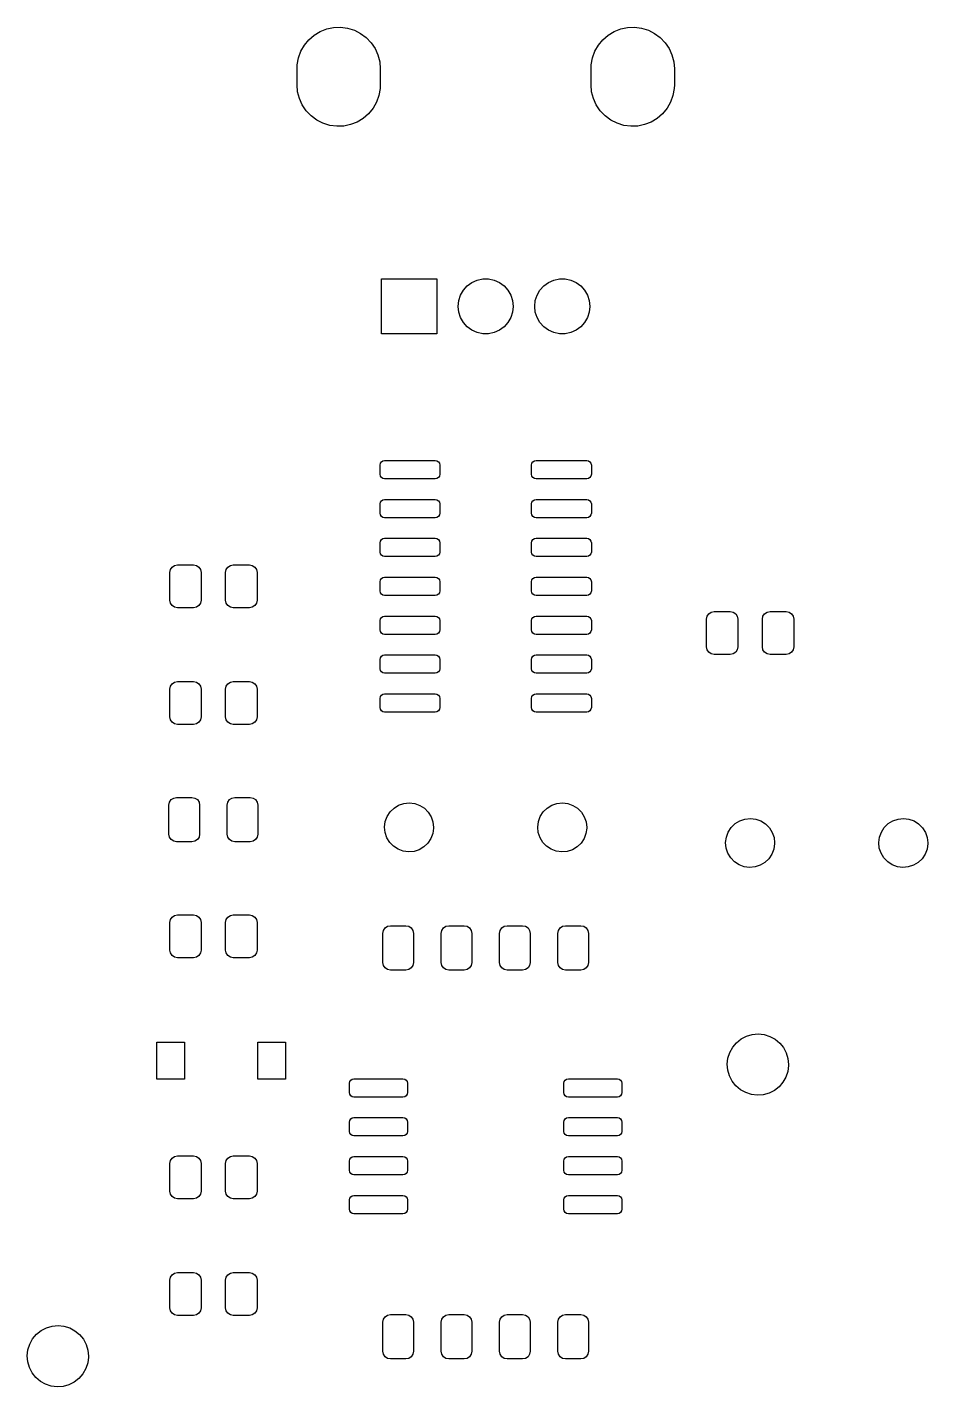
# Model space of a CAD drawing. Extents: x 89 to 119, y -230 to -37.
# Drawn here: x 89.17 to 118.58, y -81.65 to -37.25 of the extents above; entities that cross this region are included whole.
import ezdxf

# ---------------------------------------------------------------- set-up
doc = ezdxf.new("R2010")
doc.units = 0
doc.layers.add('BLACK', color=7, linetype='CONTINUOUS')

msp = doc.modelspace()

# ---------------------------------------------------------------- linework, layer by layer
at = {"layer": 'BLACK', "linetype": 'CONTINUOUS'}
for p, q in [((98.7353, -37.3868), (98.9492, -37.3024)), ((98.9492, -37.3024), (99.1743, -37.2551)), ((99.1743, -37.2551), (99.4041, -37.2465)), ((99.4041, -37.2465), (99.632, -37.2767)), ((99.632, -37.2767), (99.8517, -37.3449)), ((108.335, -37.3868), (108.549, -37.3024)), ((108.549, -37.3024), (108.774, -37.2551)), ((108.774, -37.2551), (109.004, -37.2465)), ((109.004, -37.2465), (109.232, -37.2767)), ((109.232, -37.2767), (109.452, -37.3449)), ((98.2192, -37.8347), (98.365, -37.6569)), ((98.365, -37.6569), (98.5387, -37.5061)), ((98.5387, -37.5061), (98.7353, -37.3868)), ((99.8517, -37.3449), (100.057, -37.4491)), ((100.057, -37.4491), (100.241, -37.5864)), ((100.241, -37.5864), (100.4, -37.7528)), ((107.819, -37.8347), (107.965, -37.6569)), ((107.965, -37.6569), (108.139, -37.5061)), ((108.139, -37.5061), (108.335, -37.3868)), ((109.452, -37.3449), (109.657, -37.4491)), ((109.657, -37.4491), (109.841, -37.5864)), ((109.841, -37.5864), (110, -37.7528)), ((98.027, -38.2507), (98.1054, -38.0345)), ((98.1054, -38.0345), (98.2192, -37.8347)), ((100.4, -37.7528), (100.528, -37.9436)), ((100.528, -37.9436), (100.623, -38.1533)), ((100.623, -38.1533), (100.681, -38.3759)), ((107.627, -38.2507), (107.705, -38.0345)), ((107.705, -38.0345), (107.819, -37.8347)), ((110, -37.7528), (110.128, -37.9436)), ((110.128, -37.9436), (110.223, -38.1533)), ((110.223, -38.1533), (110.281, -38.3759)), ((97.98, -38.605), (97.986, -38.477)), ((97.98, -39.125), (97.98, -38.605)), ((97.986, -38.477), (98.027, -38.2507)), ((100.681, -38.3759), (100.7, -38.605)), ((100.7, -38.605), (100.7, -39.125)), ((107.58, -38.605), (107.586, -38.477)), ((107.58, -39.125), (107.58, -38.605)), ((107.586, -38.477), (107.627, -38.2507)), ((110.281, -38.3759), (110.3, -38.605)), ((110.3, -38.605), (110.3, -39.125)), ((97.9994, -39.3541), (97.98, -39.125)), ((98.0572, -39.5767), (97.9994, -39.3541)), ((100.653, -39.4793), (100.575, -39.6955)), ((100.694, -39.253), (100.653, -39.4793)), ((100.7, -39.125), (100.694, -39.253)), ((107.599, -39.3541), (107.58, -39.125)), ((107.657, -39.5767), (107.599, -39.3541)), ((110.253, -39.4793), (110.175, -39.6955)), ((110.294, -39.253), (110.253, -39.4793)), ((110.3, -39.125), (110.294, -39.253)), ((98.1517, -39.7864), (98.0572, -39.5767)), ((98.2801, -39.9772), (98.1517, -39.7864)), ((100.461, -39.8953), (100.315, -40.0731)), ((100.575, -39.6955), (100.461, -39.8953)), ((107.752, -39.7864), (107.657, -39.5767)), ((107.88, -39.9772), (107.752, -39.7864)), ((110.061, -39.8953), (109.915, -40.0731)), ((110.175, -39.6955), (110.061, -39.8953)), ((98.4388, -40.1436), (98.2801, -39.9772)), ((98.6233, -40.2809), (98.4388, -40.1436)), ((98.8283, -40.3851), (98.6233, -40.2809)), ((99.048, -40.4533), (98.8283, -40.3851)), ((99.9447, -40.3432), (99.7308, -40.4276)), ((100.141, -40.2239), (99.9447, -40.3432)), ((100.315, -40.0731), (100.141, -40.2239)), ((108.039, -40.1436), (107.88, -39.9772)), ((108.223, -40.2809), (108.039, -40.1436)), ((108.428, -40.3851), (108.223, -40.2809)), ((108.648, -40.4533), (108.428, -40.3851)), ((109.545, -40.3432), (109.331, -40.4276)), ((109.741, -40.2239), (109.545, -40.3432)), ((109.915, -40.0731), (109.741, -40.2239)), ((99.2759, -40.4835), (99.048, -40.4533)), ((99.5057, -40.4749), (99.2759, -40.4835)), ((99.7308, -40.4276), (99.5057, -40.4749)), ((108.876, -40.4835), (108.648, -40.4533)), ((109.106, -40.4749), (108.876, -40.4835)), ((109.331, -40.4276), (109.106, -40.4749)), ((100.74, -47.265), (100.74, -45.465)), ((100.74, -45.465), (102.54, -45.465)), ((102.54, -45.465), (102.54, -47.265)), ((103.412, -45.836), (103.538, -45.6962)), ((103.538, -45.6962), (103.69, -45.5856)), ((103.69, -45.5856), (103.862, -45.509)), ((103.862, -45.509), (104.046, -45.4699)), ((104.046, -45.4699), (104.234, -45.4699)), ((104.234, -45.4699), (104.418, -45.509)), ((104.418, -45.509), (104.59, -45.5856)), ((104.59, -45.5856), (104.742, -45.6962)), ((104.742, -45.6962), (104.868, -45.836)), ((105.912, -45.836), (106.038, -45.6962)), ((106.038, -45.6962), (106.19, -45.5856)), ((106.19, -45.5856), (106.362, -45.509)), ((106.362, -45.509), (106.546, -45.4699)), ((106.546, -45.4699), (106.734, -45.4699)), ((106.734, -45.4699), (106.918, -45.509)), ((106.918, -45.509), (107.09, -45.5856)), ((107.09, -45.5856), (107.242, -45.6962)), ((107.242, -45.6962), (107.368, -45.836)), ((103.24, -46.365), (103.26, -46.1779)), ((103.26, -46.1779), (103.318, -45.9989)), ((103.318, -45.9989), (103.412, -45.836)), ((104.868, -45.836), (104.962, -45.9989)), ((104.962, -45.9989), (105.02, -46.1779)), ((105.02, -46.1779), (105.04, -46.365)), ((105.74, -46.365), (105.76, -46.1779)), ((105.76, -46.1779), (105.818, -45.9989)), ((105.818, -45.9989), (105.912, -45.836)), ((107.368, -45.836), (107.462, -45.9989)), ((107.462, -45.9989), (107.52, -46.1779)), ((107.52, -46.1779), (107.54, -46.365)), ((103.26, -46.5521), (103.24, -46.365)), ((103.318, -46.7311), (103.26, -46.5521)), ((105.02, -46.5521), (104.962, -46.7311)), ((105.04, -46.365), (105.02, -46.5521)), ((105.76, -46.5521), (105.74, -46.365)), ((105.818, -46.7311), (105.76, -46.5521)), ((107.52, -46.5521), (107.462, -46.7311)), ((107.54, -46.365), (107.52, -46.5521)), ((103.412, -46.894), (103.318, -46.7311)), ((103.538, -47.0338), (103.412, -46.894)), ((103.69, -47.1444), (103.538, -47.0338)), ((104.742, -47.0338), (104.59, -47.1444)), ((104.868, -46.894), (104.742, -47.0338)), ((104.962, -46.7311), (104.868, -46.894)), ((105.912, -46.894), (105.818, -46.7311)), ((106.038, -47.0338), (105.912, -46.894)), ((106.19, -47.1444), (106.038, -47.0338)), ((107.242, -47.0338), (107.09, -47.1444)), ((107.368, -46.894), (107.242, -47.0338)), ((107.462, -46.7311), (107.368, -46.894)), ((102.54, -47.265), (100.74, -47.265)), ((103.862, -47.221), (103.69, -47.1444)), ((104.046, -47.2601), (103.862, -47.221)), ((104.234, -47.2601), (104.046, -47.2601)), ((104.418, -47.221), (104.234, -47.2601)), ((104.59, -47.1444), (104.418, -47.221)), ((106.362, -47.221), (106.19, -47.1444)), ((106.546, -47.2601), (106.362, -47.221)), ((106.734, -47.2601), (106.546, -47.2601)), ((106.918, -47.221), (106.734, -47.2601)), ((107.09, -47.1444), (106.918, -47.221)), ((100.69, -51.549), (100.701, -51.4916)), ((100.701, -51.4916), (100.734, -51.4429)), ((100.734, -51.4429), (100.783, -51.4104)), ((100.783, -51.4104), (100.84, -51.399)), ((100.84, -51.399), (102.49, -51.399)), ((102.49, -51.399), (102.547, -51.4104)), ((102.547, -51.4104), (102.596, -51.4429)), ((102.596, -51.4429), (102.629, -51.4916)), ((102.629, -51.4916), (102.64, -51.549)), ((105.64, -51.549), (105.651, -51.4916)), ((105.651, -51.4916), (105.684, -51.4429)), ((105.684, -51.4429), (105.733, -51.4104)), ((105.733, -51.4104), (105.79, -51.399)), ((105.79, -51.399), (107.44, -51.399)), ((107.44, -51.399), (107.497, -51.4104)), ((107.497, -51.4104), (107.546, -51.4429)), ((107.546, -51.4429), (107.579, -51.4916)), ((107.579, -51.4916), (107.59, -51.549)), ((100.69, -51.849), (100.69, -51.549)), ((100.701, -51.9064), (100.69, -51.849)), ((100.734, -51.9551), (100.701, -51.9064)), ((100.783, -51.9876), (100.734, -51.9551)), ((102.596, -51.9551), (102.547, -51.9876)), ((102.629, -51.9064), (102.596, -51.9551)), ((102.64, -51.849), (102.629, -51.9064)), ((102.64, -51.549), (102.64, -51.849)), ((105.64, -51.849), (105.64, -51.549)), ((105.651, -51.9064), (105.64, -51.849)), ((105.684, -51.9551), (105.651, -51.9064)), ((105.733, -51.9876), (105.684, -51.9551)), ((107.546, -51.9551), (107.497, -51.9876)), ((107.579, -51.9064), (107.546, -51.9551)), ((107.59, -51.849), (107.579, -51.9064)), ((107.59, -51.549), (107.59, -51.849)), ((100.84, -51.999), (100.783, -51.9876)), ((102.49, -51.999), (100.84, -51.999)), ((102.547, -51.9876), (102.49, -51.999)), ((105.79, -51.999), (105.733, -51.9876)), ((107.44, -51.999), (105.79, -51.999)), ((107.497, -51.9876), (107.44, -51.999)), ((100.69, -52.819), (100.701, -52.7616)), ((100.69, -53.119), (100.69, -52.819)), ((100.701, -52.7616), (100.734, -52.7129)), ((100.734, -52.7129), (100.783, -52.6804)), ((100.783, -52.6804), (100.84, -52.669)), ((100.84, -52.669), (102.49, -52.669)), ((102.49, -52.669), (102.547, -52.6804)), ((102.547, -52.6804), (102.596, -52.7129)), ((102.596, -52.7129), (102.629, -52.7616)), ((102.629, -52.7616), (102.64, -52.819)), ((102.64, -52.819), (102.64, -53.119)), ((105.64, -52.819), (105.651, -52.7616)), ((105.64, -53.119), (105.64, -52.819)), ((105.651, -52.7616), (105.684, -52.7129)), ((105.684, -52.7129), (105.733, -52.6804)), ((105.733, -52.6804), (105.79, -52.669)), ((105.79, -52.669), (107.44, -52.669)), ((107.44, -52.669), (107.497, -52.6804)), ((107.497, -52.6804), (107.546, -52.7129)), ((107.546, -52.7129), (107.579, -52.7616)), ((107.579, -52.7616), (107.59, -52.819)), ((107.59, -52.819), (107.59, -53.119)), ((100.701, -53.1764), (100.69, -53.119)), ((100.734, -53.2251), (100.701, -53.1764)), ((100.783, -53.2576), (100.734, -53.2251)), ((100.84, -53.269), (100.783, -53.2576)), ((102.49, -53.269), (100.84, -53.269)), ((102.547, -53.2576), (102.49, -53.269)), ((102.596, -53.2251), (102.547, -53.2576)), ((102.629, -53.1764), (102.596, -53.2251)), ((102.64, -53.119), (102.629, -53.1764)), ((105.651, -53.1764), (105.64, -53.119)), ((105.684, -53.2251), (105.651, -53.1764)), ((105.733, -53.2576), (105.684, -53.2251)), ((105.79, -53.269), (105.733, -53.2576)), ((107.44, -53.269), (105.79, -53.269)), ((107.497, -53.2576), (107.44, -53.269)), ((107.546, -53.2251), (107.497, -53.2576)), ((107.579, -53.1764), (107.546, -53.2251)), ((107.59, -53.119), (107.579, -53.1764)), ((100.69, -54.089), (100.701, -54.0316)), ((100.69, -54.389), (100.69, -54.089)), ((100.701, -54.0316), (100.734, -53.9829)), ((100.734, -53.9829), (100.783, -53.9504)), ((100.783, -53.9504), (100.84, -53.939)), ((100.84, -53.939), (102.49, -53.939)), ((102.49, -53.939), (102.547, -53.9504)), ((102.547, -53.9504), (102.596, -53.9829)), ((102.596, -53.9829), (102.629, -54.0316)), ((102.629, -54.0316), (102.64, -54.089)), ((102.64, -54.089), (102.64, -54.389)), ((105.64, -54.089), (105.651, -54.0316)), ((105.64, -54.389), (105.64, -54.089)), ((105.651, -54.0316), (105.684, -53.9829)), ((105.684, -53.9829), (105.733, -53.9504)), ((105.733, -53.9504), (105.79, -53.939)), ((105.79, -53.939), (107.44, -53.939)), ((107.44, -53.939), (107.497, -53.9504)), ((107.497, -53.9504), (107.546, -53.9829)), ((107.546, -53.9829), (107.579, -54.0316)), ((107.579, -54.0316), (107.59, -54.089)), ((107.59, -54.089), (107.59, -54.389)), ((100.701, -54.4464), (100.69, -54.389)), ((100.734, -54.4951), (100.701, -54.4464)), ((100.783, -54.5276), (100.734, -54.4951)), ((100.84, -54.539), (100.783, -54.5276)), ((102.49, -54.539), (100.84, -54.539)), ((102.547, -54.5276), (102.49, -54.539)), ((102.596, -54.4951), (102.547, -54.5276)), ((102.629, -54.4464), (102.596, -54.4951)), ((102.64, -54.389), (102.629, -54.4464)), ((105.651, -54.4464), (105.64, -54.389)), ((105.684, -54.4951), (105.651, -54.4464)), ((105.733, -54.5276), (105.684, -54.4951)), ((105.79, -54.539), (105.733, -54.5276)), ((107.44, -54.539), (105.79, -54.539)), ((107.497, -54.5276), (107.44, -54.539)), ((107.546, -54.4951), (107.497, -54.5276)), ((107.579, -54.4464), (107.546, -54.4951)), ((107.59, -54.389), (107.579, -54.4464)), ((93.825, -55.059), (93.844, -54.9633)), ((93.825, -55.959), (93.825, -55.059)), ((93.844, -54.9633), (93.8982, -54.8822)), ((93.8982, -54.8822), (93.9793, -54.828)), ((93.9793, -54.828), (94.075, -54.809)), ((94.075, -54.809), (94.6, -54.809)), ((94.6, -54.809), (94.6957, -54.828)), ((94.6957, -54.828), (94.7768, -54.8822)), ((94.7768, -54.8822), (94.831, -54.9633)), ((94.831, -54.9633), (94.85, -55.059)), ((94.85, -55.059), (94.85, -55.959)), ((95.65, -55.059), (95.669, -54.9633)), ((95.65, -55.959), (95.65, -55.059)), ((95.669, -54.9633), (95.7232, -54.8822)), ((95.7232, -54.8822), (95.8043, -54.828)), ((95.8043, -54.828), (95.9, -54.809)), ((95.9, -54.809), (96.425, -54.809)), ((96.425, -54.809), (96.5207, -54.828)), ((96.5207, -54.828), (96.6018, -54.8822)), ((96.6018, -54.8822), (96.656, -54.9633)), ((96.656, -54.9633), (96.675, -55.059)), ((96.675, -55.059), (96.675, -55.959)), ((100.69, -55.359), (100.701, -55.3016)), ((100.69, -55.659), (100.69, -55.359)), ((100.701, -55.3016), (100.734, -55.2529)), ((100.734, -55.2529), (100.783, -55.2204)), ((100.783, -55.2204), (100.84, -55.209)), ((100.84, -55.209), (102.49, -55.209)), ((102.49, -55.209), (102.547, -55.2204)), ((102.547, -55.2204), (102.596, -55.2529)), ((102.596, -55.2529), (102.629, -55.3016)), ((102.629, -55.3016), (102.64, -55.359)), ((102.64, -55.359), (102.64, -55.659)), ((105.64, -55.359), (105.651, -55.3016)), ((105.64, -55.659), (105.64, -55.359)), ((105.651, -55.3016), (105.684, -55.2529)), ((105.684, -55.2529), (105.733, -55.2204)), ((105.733, -55.2204), (105.79, -55.209)), ((105.79, -55.209), (107.44, -55.209)), ((107.44, -55.209), (107.497, -55.2204)), ((107.497, -55.2204), (107.546, -55.2529)), ((107.546, -55.2529), (107.579, -55.3016)), ((107.579, -55.3016), (107.59, -55.359)), ((107.59, -55.359), (107.59, -55.659)), ((100.701, -55.7164), (100.69, -55.659)), ((100.734, -55.7651), (100.701, -55.7164)), ((100.783, -55.7976), (100.734, -55.7651)), ((100.84, -55.809), (100.783, -55.7976)), ((102.49, -55.809), (100.84, -55.809)), ((102.547, -55.7976), (102.49, -55.809)), ((102.596, -55.7651), (102.547, -55.7976)), ((102.629, -55.7164), (102.596, -55.7651)), ((102.64, -55.659), (102.629, -55.7164)), ((105.651, -55.7164), (105.64, -55.659)), ((105.684, -55.7651), (105.651, -55.7164)), ((105.733, -55.7976), (105.684, -55.7651)), ((105.79, -55.809), (105.733, -55.7976)), ((107.44, -55.809), (105.79, -55.809)), ((107.497, -55.7976), (107.44, -55.809)), ((107.546, -55.7651), (107.497, -55.7976)), ((107.579, -55.7164), (107.546, -55.7651)), ((107.59, -55.659), (107.579, -55.7164)), ((93.844, -56.0547), (93.825, -55.959)), ((93.8982, -56.1358), (93.844, -56.0547)), ((93.9793, -56.19), (93.8982, -56.1358)), ((94.075, -56.209), (93.9793, -56.19)), ((94.6, -56.209), (94.075, -56.209)), ((94.6957, -56.19), (94.6, -56.209)), ((94.7768, -56.1358), (94.6957, -56.19)), ((94.831, -56.0547), (94.7768, -56.1358)), ((94.85, -55.959), (94.831, -56.0547)), ((95.669, -56.0547), (95.65, -55.959)), ((95.7232, -56.1358), (95.669, -56.0547)), ((95.8043, -56.19), (95.7232, -56.1358)), ((95.9, -56.209), (95.8043, -56.19)), ((96.425, -56.209), (95.9, -56.209)), ((96.5207, -56.19), (96.425, -56.209)), ((96.6018, -56.1358), (96.5207, -56.19)), ((96.656, -56.0547), (96.6018, -56.1358)), ((96.675, -55.959), (96.656, -56.0547)), ((111.424, -56.4062), (111.505, -56.352)), ((111.505, -56.352), (111.601, -56.333)), ((111.601, -56.333), (112.126, -56.333)), ((112.126, -56.333), (112.222, -56.352)), ((112.222, -56.352), (112.303, -56.4062)), ((113.249, -56.4062), (113.33, -56.352)), ((113.33, -56.352), (113.426, -56.333)), ((113.426, -56.333), (113.951, -56.333)), ((113.951, -56.333), (114.047, -56.352)), ((114.047, -56.352), (114.128, -56.4062)), ((100.69, -56.629), (100.701, -56.5716)), ((100.69, -56.929), (100.69, -56.629)), ((100.701, -56.5716), (100.734, -56.5229)), ((100.734, -56.5229), (100.783, -56.4904)), ((100.783, -56.4904), (100.84, -56.479)), ((100.84, -56.479), (102.49, -56.479)), ((102.49, -56.479), (102.547, -56.4904)), ((102.547, -56.4904), (102.596, -56.5229)), ((102.596, -56.5229), (102.629, -56.5716)), ((102.629, -56.5716), (102.64, -56.629)), ((102.64, -56.629), (102.64, -56.929)), ((105.64, -56.629), (105.651, -56.5716)), ((105.64, -56.929), (105.64, -56.629)), ((105.651, -56.5716), (105.684, -56.5229)), ((105.684, -56.5229), (105.733, -56.4904)), ((105.733, -56.4904), (105.79, -56.479)), ((105.79, -56.479), (107.44, -56.479)), ((107.44, -56.479), (107.497, -56.4904)), ((107.497, -56.4904), (107.546, -56.5229)), ((107.546, -56.5229), (107.579, -56.5716)), ((107.579, -56.5716), (107.59, -56.629)), ((107.59, -56.629), (107.59, -56.929)), ((111.351, -56.583), (111.37, -56.4873)), ((111.351, -57.483), (111.351, -56.583)), ((111.37, -56.4873), (111.424, -56.4062)), ((112.303, -56.4062), (112.357, -56.4873)), ((112.357, -56.4873), (112.376, -56.583)), ((112.376, -56.583), (112.376, -57.483)), ((113.176, -56.583), (113.195, -56.4873)), ((113.176, -57.483), (113.176, -56.583)), ((113.195, -56.4873), (113.249, -56.4062)), ((114.128, -56.4062), (114.182, -56.4873)), ((114.182, -56.4873), (114.201, -56.583)), ((114.201, -56.583), (114.201, -57.483)), ((100.701, -56.9864), (100.69, -56.929)), ((100.734, -57.0351), (100.701, -56.9864)), ((100.783, -57.0676), (100.734, -57.0351)), ((100.84, -57.079), (100.783, -57.0676)), ((102.49, -57.079), (100.84, -57.079)), ((102.547, -57.0676), (102.49, -57.079)), ((102.596, -57.0351), (102.547, -57.0676)), ((102.629, -56.9864), (102.596, -57.0351)), ((102.64, -56.929), (102.629, -56.9864)), ((105.651, -56.9864), (105.64, -56.929)), ((105.684, -57.0351), (105.651, -56.9864)), ((105.733, -57.0676), (105.684, -57.0351)), ((105.79, -57.079), (105.733, -57.0676)), ((107.44, -57.079), (105.79, -57.079)), ((107.497, -57.0676), (107.44, -57.079)), ((107.546, -57.0351), (107.497, -57.0676)), ((107.579, -56.9864), (107.546, -57.0351)), ((107.59, -56.929), (107.579, -56.9864)), ((111.37, -57.5787), (111.351, -57.483)), ((111.424, -57.6598), (111.37, -57.5787)), ((111.505, -57.714), (111.424, -57.6598)), ((111.601, -57.733), (111.505, -57.714)), ((112.222, -57.714), (112.126, -57.733)), ((112.303, -57.6598), (112.222, -57.714)), ((112.357, -57.5787), (112.303, -57.6598)), ((112.376, -57.483), (112.357, -57.5787)), ((113.195, -57.5787), (113.176, -57.483)), ((113.249, -57.6598), (113.195, -57.5787)), ((113.33, -57.714), (113.249, -57.6598)), ((113.426, -57.733), (113.33, -57.714)), ((114.047, -57.714), (113.951, -57.733)), ((114.128, -57.6598), (114.047, -57.714)), ((114.182, -57.5787), (114.128, -57.6598)), ((114.201, -57.483), (114.182, -57.5787)), ((100.69, -57.899), (100.701, -57.8416)), ((100.69, -58.199), (100.69, -57.899)), ((100.701, -57.8416), (100.734, -57.7929)), ((100.734, -57.7929), (100.783, -57.7604)), ((100.783, -57.7604), (100.84, -57.749)), ((100.84, -57.749), (102.49, -57.749)), ((102.49, -57.749), (102.547, -57.7604)), ((102.547, -57.7604), (102.596, -57.7929)), ((102.596, -57.7929), (102.629, -57.8416)), ((102.629, -57.8416), (102.64, -57.899)), ((102.64, -57.899), (102.64, -58.199)), ((105.64, -57.899), (105.651, -57.8416)), ((105.64, -58.199), (105.64, -57.899)), ((105.651, -57.8416), (105.684, -57.7929)), ((105.684, -57.7929), (105.733, -57.7604)), ((105.733, -57.7604), (105.79, -57.749)), ((105.79, -57.749), (107.44, -57.749)), ((107.44, -57.749), (107.497, -57.7604)), ((107.497, -57.7604), (107.546, -57.7929)), ((107.546, -57.7929), (107.579, -57.8416)), ((107.579, -57.8416), (107.59, -57.899)), ((107.59, -57.899), (107.59, -58.199)), ((112.126, -57.733), (111.601, -57.733)), ((113.951, -57.733), (113.426, -57.733)), ((100.701, -58.2564), (100.69, -58.199)), ((100.734, -58.3051), (100.701, -58.2564)), ((100.783, -58.3376), (100.734, -58.3051)), ((100.84, -58.349), (100.783, -58.3376)), ((102.49, -58.349), (100.84, -58.349)), ((102.547, -58.3376), (102.49, -58.349)), ((102.596, -58.3051), (102.547, -58.3376)), ((102.629, -58.2564), (102.596, -58.3051)), ((102.64, -58.199), (102.629, -58.2564)), ((105.651, -58.2564), (105.64, -58.199)), ((105.684, -58.3051), (105.651, -58.2564)), ((105.733, -58.3376), (105.684, -58.3051)), ((105.79, -58.349), (105.733, -58.3376)), ((107.44, -58.349), (105.79, -58.349)), ((107.497, -58.3376), (107.44, -58.349)), ((107.546, -58.3051), (107.497, -58.3376)), ((107.579, -58.2564), (107.546, -58.3051)), ((107.59, -58.199), (107.579, -58.2564)), ((93.825, -58.869), (93.844, -58.7733)), ((93.825, -59.769), (93.825, -58.869)), ((93.844, -58.7733), (93.8982, -58.6922)), ((93.8982, -58.6922), (93.9793, -58.638)), ((93.9793, -58.638), (94.075, -58.619)), ((94.075, -58.619), (94.6, -58.619)), ((94.6, -58.619), (94.6957, -58.638)), ((94.6957, -58.638), (94.7768, -58.6922)), ((94.7768, -58.6922), (94.831, -58.7733)), ((94.831, -58.7733), (94.85, -58.869)), ((94.85, -58.869), (94.85, -59.769)), ((95.65, -58.869), (95.669, -58.7733)), ((95.65, -59.769), (95.65, -58.869)), ((95.669, -58.7733), (95.7232, -58.6922)), ((95.7232, -58.6922), (95.8043, -58.638)), ((95.8043, -58.638), (95.9, -58.619)), ((95.9, -58.619), (96.425, -58.619)), ((96.425, -58.619), (96.5207, -58.638)), ((96.5207, -58.638), (96.6018, -58.6922)), ((96.6018, -58.6922), (96.656, -58.7733)), ((96.656, -58.7733), (96.675, -58.869)), ((96.675, -58.869), (96.675, -59.769)), ((100.701, -59.1116), (100.734, -59.0629)), ((100.734, -59.0629), (100.783, -59.0304)), ((100.783, -59.0304), (100.84, -59.019)), ((100.84, -59.019), (102.49, -59.019)), ((102.49, -59.019), (102.547, -59.0304)), ((102.547, -59.0304), (102.596, -59.0629)), ((102.596, -59.0629), (102.629, -59.1116)), ((105.651, -59.1116), (105.684, -59.0629)), ((105.684, -59.0629), (105.733, -59.0304)), ((105.733, -59.0304), (105.79, -59.019)), ((105.79, -59.019), (107.44, -59.019)), ((107.44, -59.019), (107.497, -59.0304)), ((107.497, -59.0304), (107.546, -59.0629)), ((107.546, -59.0629), (107.579, -59.1116)), ((100.69, -59.169), (100.701, -59.1116)), ((100.69, -59.469), (100.69, -59.169)), ((100.701, -59.5264), (100.69, -59.469)), ((102.629, -59.1116), (102.64, -59.169)), ((102.64, -59.469), (102.629, -59.5264)), ((102.64, -59.169), (102.64, -59.469)), ((105.64, -59.169), (105.651, -59.1116)), ((105.64, -59.469), (105.64, -59.169)), ((105.651, -59.5264), (105.64, -59.469)), ((107.579, -59.1116), (107.59, -59.169)), ((107.59, -59.469), (107.579, -59.5264)), ((107.59, -59.169), (107.59, -59.469)), ((93.844, -59.8647), (93.825, -59.769)), ((93.8982, -59.9458), (93.844, -59.8647)), ((93.9793, -60), (93.8982, -59.9458)), ((94.7768, -59.9458), (94.6957, -60)), ((94.831, -59.8647), (94.7768, -59.9458)), ((94.85, -59.769), (94.831, -59.8647)), ((95.669, -59.8647), (95.65, -59.769)), ((95.7232, -59.9458), (95.669, -59.8647)), ((95.8043, -60), (95.7232, -59.9458)), ((96.6018, -59.9458), (96.5207, -60)), ((96.656, -59.8647), (96.6018, -59.9458)), ((96.675, -59.769), (96.656, -59.8647)), ((100.734, -59.5751), (100.701, -59.5264)), ((100.783, -59.6076), (100.734, -59.5751)), ((100.84, -59.619), (100.783, -59.6076)), ((102.49, -59.619), (100.84, -59.619)), ((102.547, -59.6076), (102.49, -59.619)), ((102.596, -59.5751), (102.547, -59.6076)), ((102.629, -59.5264), (102.596, -59.5751)), ((105.684, -59.5751), (105.651, -59.5264)), ((105.733, -59.6076), (105.684, -59.5751)), ((105.79, -59.619), (105.733, -59.6076)), ((107.44, -59.619), (105.79, -59.619)), ((107.497, -59.6076), (107.44, -59.619)), ((107.546, -59.5751), (107.497, -59.6076)), ((107.579, -59.5264), (107.546, -59.5751)), ((94.075, -60.019), (93.9793, -60)), ((94.6, -60.019), (94.075, -60.019)), ((94.6957, -60), (94.6, -60.019)), ((95.9, -60.019), (95.8043, -60)), ((96.425, -60.019), (95.9, -60.019)), ((96.5207, -60), (96.425, -60.019)), ((93.8, -62.654), (93.819, -62.5583)), ((93.819, -62.5583), (93.8732, -62.4772)), ((93.8732, -62.4772), (93.9543, -62.423)), ((93.9543, -62.423), (94.05, -62.404)), ((94.05, -62.404), (94.55, -62.404)), ((94.55, -62.404), (94.6457, -62.423)), ((94.6457, -62.423), (94.7268, -62.4772)), ((94.7268, -62.4772), (94.781, -62.5583)), ((94.781, -62.5583), (94.8, -62.654)), ((95.7, -62.654), (95.719, -62.5583)), ((95.719, -62.5583), (95.7732, -62.4772)), ((95.7732, -62.4772), (95.8543, -62.423)), ((95.8543, -62.423), (95.95, -62.404)), ((95.95, -62.404), (96.45, -62.404)), ((96.45, -62.404), (96.5457, -62.423)), ((96.5457, -62.423), (96.6268, -62.4772)), ((96.6268, -62.4772), (96.681, -62.5583)), ((96.681, -62.5583), (96.7, -62.654)), ((101.299, -62.6591), (101.468, -62.6017)), ((101.468, -62.6017), (101.646, -62.583)), ((101.646, -62.583), (101.823, -62.6041)), ((101.823, -62.6041), (101.991, -62.664)), ((106.299, -62.6591), (106.468, -62.6017)), ((106.468, -62.6017), (106.646, -62.583)), ((106.646, -62.583), (106.823, -62.6041)), ((106.823, -62.6041), (106.991, -62.664)), ((93.8, -63.604), (93.8, -62.654)), ((94.8, -62.654), (94.8, -63.604)), ((95.7, -63.604), (95.7, -62.654)), ((96.7, -62.654), (96.7, -63.604)), ((100.862, -63.1949), (100.923, -63.0273)), ((100.923, -63.0273), (101.02, -62.8774)), ((101.02, -62.8774), (101.147, -62.7526)), ((101.147, -62.7526), (101.299, -62.6591)), ((101.991, -62.664), (102.141, -62.7595)), ((102.141, -62.7595), (102.267, -62.8861)), ((102.267, -62.8861), (102.361, -63.0373)), ((102.361, -63.0373), (102.42, -63.2058)), ((105.862, -63.1949), (105.923, -63.0273)), ((105.923, -63.0273), (106.02, -62.8774)), ((106.02, -62.8774), (106.147, -62.7526)), ((106.147, -62.7526), (106.299, -62.6591)), ((106.991, -62.664), (107.141, -62.7595)), ((107.141, -62.7595), (107.267, -62.8861)), ((107.267, -62.8861), (107.361, -63.0373)), ((107.361, -63.0373), (107.42, -63.2058)), ((100.84, -63.3718), (100.862, -63.1949)), ((100.857, -63.5493), (100.84, -63.3718)), ((102.44, -63.4053), (102.415, -63.582)), ((102.42, -63.2058), (102.44, -63.383)), ((102.44, -63.383), (102.44, -63.4053)), ((105.84, -63.3718), (105.862, -63.1949)), ((105.857, -63.5493), (105.84, -63.3718)), ((107.44, -63.4053), (107.415, -63.582)), ((107.42, -63.2058), (107.44, -63.383)), ((107.44, -63.383), (107.44, -63.4053)), ((112.059, -63.5353), (112.156, -63.3854)), ((112.156, -63.3854), (112.283, -63.2606)), ((112.283, -63.2606), (112.435, -63.1671)), ((112.435, -63.1671), (112.604, -63.1097)), ((112.604, -63.1097), (112.782, -63.091)), ((112.782, -63.091), (112.959, -63.1121)), ((112.959, -63.1121), (113.127, -63.172)), ((113.127, -63.172), (113.277, -63.2675)), ((113.277, -63.2675), (113.403, -63.3941)), ((113.403, -63.3941), (113.497, -63.5453)), ((117.059, -63.5353), (117.156, -63.3854)), ((117.156, -63.3854), (117.283, -63.2606)), ((117.283, -63.2606), (117.435, -63.1671)), ((117.435, -63.1671), (117.604, -63.1097)), ((117.604, -63.1097), (117.782, -63.091)), ((117.782, -63.091), (117.959, -63.1121)), ((117.959, -63.1121), (118.127, -63.172)), ((118.127, -63.172), (118.277, -63.2675)), ((118.277, -63.2675), (118.403, -63.3941)), ((118.403, -63.3941), (118.497, -63.5453)), ((93.819, -63.6997), (93.8, -63.604)), ((93.8732, -63.7808), (93.819, -63.6997)), ((93.9543, -63.835), (93.8732, -63.7808)), ((94.05, -63.854), (93.9543, -63.835)), ((94.55, -63.854), (94.05, -63.854)), ((94.6457, -63.835), (94.55, -63.854)), ((94.7268, -63.7808), (94.6457, -63.835)), ((94.781, -63.6997), (94.7268, -63.7808)), ((94.8, -63.604), (94.781, -63.6997)), ((95.719, -63.6997), (95.7, -63.604)), ((95.7732, -63.7808), (95.719, -63.6997)), ((95.8543, -63.835), (95.7732, -63.7808)), ((95.95, -63.854), (95.8543, -63.835)), ((96.45, -63.854), (95.95, -63.854)), ((96.5457, -63.835), (96.45, -63.854)), ((96.6268, -63.7808), (96.5457, -63.835)), ((96.681, -63.6997), (96.6268, -63.7808)), ((96.7, -63.604), (96.681, -63.6997)), ((100.914, -63.7186), (100.857, -63.5493)), ((101.006, -63.8711), (100.914, -63.7186)), ((101.13, -63.9994), (101.006, -63.8711)), ((102.253, -63.8972), (102.124, -64.0202)), ((102.352, -63.7487), (102.253, -63.8972)), ((102.415, -63.582), (102.352, -63.7487)), ((105.914, -63.7186), (105.857, -63.5493)), ((106.006, -63.8711), (105.914, -63.7186)), ((106.13, -63.9994), (106.006, -63.8711)), ((107.253, -63.8972), (107.124, -64.0202)), ((107.352, -63.7487), (107.253, -63.8972)), ((107.415, -63.582), (107.352, -63.7487)), ((111.976, -63.8798), (111.998, -63.7029)), ((111.993, -64.0573), (111.976, -63.8798)), ((111.998, -63.7029), (112.059, -63.5353)), ((113.497, -63.5453), (113.556, -63.7138)), ((113.576, -63.9133), (113.551, -64.09)), ((113.556, -63.7138), (113.576, -63.891)), ((113.576, -63.891), (113.576, -63.9133)), ((116.976, -63.8798), (116.998, -63.7029)), ((116.993, -64.0573), (116.976, -63.8798)), ((116.998, -63.7029), (117.059, -63.5353)), ((118.497, -63.5453), (118.556, -63.7138)), ((118.576, -63.9133), (118.551, -64.09)), ((118.556, -63.7138), (118.576, -63.891)), ((118.576, -63.891), (118.576, -63.9133)), ((101.279, -64.0971), (101.13, -63.9994)), ((101.446, -64.1592), (101.279, -64.0971)), ((101.623, -64.1828), (101.446, -64.1592)), ((101.801, -64.1667), (101.623, -64.1828)), ((101.97, -64.1115), (101.801, -64.1667)), ((102.124, -64.0202), (101.97, -64.1115)), ((106.279, -64.0971), (106.13, -63.9994)), ((106.446, -64.1592), (106.279, -64.0971)), ((106.623, -64.1828), (106.446, -64.1592)), ((106.801, -64.1667), (106.623, -64.1828)), ((106.97, -64.1115), (106.801, -64.1667)), ((107.124, -64.0202), (106.97, -64.1115)), ((112.05, -64.2266), (111.993, -64.0573)), ((112.142, -64.3791), (112.05, -64.2266)), ((112.266, -64.5074), (112.142, -64.3791)), ((113.488, -64.2567), (113.389, -64.4052)), ((113.551, -64.09), (113.488, -64.2567)), ((117.05, -64.2266), (116.993, -64.0573)), ((117.142, -64.3791), (117.05, -64.2266)), ((117.266, -64.5074), (117.142, -64.3791)), ((118.488, -64.2567), (118.389, -64.4052)), ((118.551, -64.09), (118.488, -64.2567)), ((112.415, -64.6051), (112.266, -64.5074)), ((112.582, -64.6672), (112.415, -64.6051)), ((112.759, -64.6908), (112.582, -64.6672)), ((112.937, -64.6747), (112.759, -64.6908)), ((113.106, -64.6195), (112.937, -64.6747)), ((113.26, -64.5282), (113.106, -64.6195)), ((113.389, -64.4052), (113.26, -64.5282)), ((117.415, -64.6051), (117.266, -64.5074)), ((117.582, -64.6672), (117.415, -64.6051)), ((117.759, -64.6908), (117.582, -64.6672)), ((117.937, -64.6747), (117.759, -64.6908)), ((118.106, -64.6195), (117.937, -64.6747)), ((118.26, -64.5282), (118.106, -64.6195)), ((118.389, -64.4052), (118.26, -64.5282)), ((93.825, -66.489), (93.844, -66.3933)), ((93.825, -67.389), (93.825, -66.489)), ((93.844, -66.3933), (93.8982, -66.3122)), ((93.8982, -66.3122), (93.9793, -66.258)), ((93.9793, -66.258), (94.075, -66.239)), ((94.075, -66.239), (94.6, -66.239)), ((94.6, -66.239), (94.6957, -66.258)), ((94.6957, -66.258), (94.7768, -66.3122)), ((94.7768, -66.3122), (94.831, -66.3933)), ((94.831, -66.3933), (94.85, -66.489)), ((94.85, -66.489), (94.85, -67.389)), ((95.65, -66.489), (95.669, -66.3933)), ((95.65, -67.389), (95.65, -66.489)), ((95.669, -66.3933), (95.7232, -66.3122)), ((95.7232, -66.3122), (95.8043, -66.258)), ((95.8043, -66.258), (95.9, -66.239)), ((95.9, -66.239), (96.425, -66.239)), ((96.425, -66.239), (96.5207, -66.258)), ((96.5207, -66.258), (96.6018, -66.3122)), ((96.6018, -66.3122), (96.656, -66.3933)), ((96.656, -66.3933), (96.675, -66.489)), ((96.675, -66.489), (96.675, -67.389)), ((100.939, -66.614), (101.035, -66.595)), ((101.035, -66.595), (101.535, -66.595)), ((101.535, -66.595), (101.631, -66.614)), ((102.839, -66.614), (102.935, -66.595)), ((102.935, -66.595), (103.435, -66.595)), ((103.435, -66.595), (103.531, -66.614)), ((104.749, -66.614), (104.845, -66.595)), ((104.845, -66.595), (105.345, -66.595)), ((105.345, -66.595), (105.441, -66.614)), ((106.649, -66.614), (106.745, -66.595)), ((106.745, -66.595), (107.245, -66.595)), ((107.245, -66.595), (107.341, -66.614)), ((100.785, -66.845), (100.804, -66.7493)), ((100.785, -67.795), (100.785, -66.845)), ((100.804, -66.7493), (100.858, -66.6682)), ((100.858, -66.6682), (100.939, -66.614)), ((101.631, -66.614), (101.712, -66.6682)), ((101.712, -66.6682), (101.766, -66.7493)), ((101.766, -66.7493), (101.785, -66.845)), ((101.785, -66.845), (101.785, -67.795)), ((102.685, -66.845), (102.704, -66.7493)), ((102.685, -67.795), (102.685, -66.845)), ((102.704, -66.7493), (102.758, -66.6682)), ((102.758, -66.6682), (102.839, -66.614)), ((103.531, -66.614), (103.612, -66.6682)), ((103.612, -66.6682), (103.666, -66.7493)), ((103.666, -66.7493), (103.685, -66.845)), ((103.685, -66.845), (103.685, -67.795)), ((104.595, -66.845), (104.614, -66.7493)), ((104.595, -67.795), (104.595, -66.845)), ((104.614, -66.7493), (104.668, -66.6682)), ((104.668, -66.6682), (104.749, -66.614)), ((105.441, -66.614), (105.522, -66.6682)), ((105.522, -66.6682), (105.576, -66.7493)), ((105.576, -66.7493), (105.595, -66.845)), ((105.595, -66.845), (105.595, -67.795)), ((106.495, -66.845), (106.514, -66.7493)), ((106.495, -67.795), (106.495, -66.845)), ((106.514, -66.7493), (106.568, -66.6682)), ((106.568, -66.6682), (106.649, -66.614)), ((107.341, -66.614), (107.422, -66.6682)), ((107.422, -66.6682), (107.476, -66.7493)), ((107.476, -66.7493), (107.495, -66.845)), ((107.495, -66.845), (107.495, -67.795)), ((93.844, -67.4847), (93.825, -67.389)), ((93.8982, -67.5658), (93.844, -67.4847)), ((94.831, -67.4847), (94.7768, -67.5658)), ((94.85, -67.389), (94.831, -67.4847)), ((95.669, -67.4847), (95.65, -67.389)), ((95.7232, -67.5658), (95.669, -67.4847)), ((96.656, -67.4847), (96.6018, -67.5658)), ((96.675, -67.389), (96.656, -67.4847)), ((93.9793, -67.62), (93.8982, -67.5658)), ((94.075, -67.639), (93.9793, -67.62)), ((94.6, -67.639), (94.075, -67.639)), ((94.6957, -67.62), (94.6, -67.639)), ((94.7768, -67.5658), (94.6957, -67.62)), ((95.8043, -67.62), (95.7232, -67.5658)), ((95.9, -67.639), (95.8043, -67.62)), ((96.425, -67.639), (95.9, -67.639)), ((96.5207, -67.62), (96.425, -67.639)), ((96.6018, -67.5658), (96.5207, -67.62)), ((100.804, -67.8907), (100.785, -67.795)), ((100.858, -67.9718), (100.804, -67.8907)), ((101.766, -67.8907), (101.712, -67.9718)), ((101.785, -67.795), (101.766, -67.8907)), ((102.704, -67.8907), (102.685, -67.795)), ((102.758, -67.9718), (102.704, -67.8907)), ((103.666, -67.8907), (103.612, -67.9718)), ((103.685, -67.795), (103.666, -67.8907)), ((104.614, -67.8907), (104.595, -67.795)), ((104.668, -67.9718), (104.614, -67.8907)), ((105.576, -67.8907), (105.522, -67.9718)), ((105.595, -67.795), (105.576, -67.8907)), ((106.514, -67.8907), (106.495, -67.795)), ((106.568, -67.9718), (106.514, -67.8907)), ((107.476, -67.8907), (107.422, -67.9718)), ((107.495, -67.795), (107.476, -67.8907)), ((100.939, -68.026), (100.858, -67.9718)), ((101.035, -68.045), (100.939, -68.026)), ((101.535, -68.045), (101.035, -68.045)), ((101.631, -68.026), (101.535, -68.045)), ((101.712, -67.9718), (101.631, -68.026)), ((102.839, -68.026), (102.758, -67.9718)), ((102.935, -68.045), (102.839, -68.026)), ((103.435, -68.045), (102.935, -68.045)), ((103.531, -68.026), (103.435, -68.045)), ((103.612, -67.9718), (103.531, -68.026)), ((104.749, -68.026), (104.668, -67.9718)), ((104.845, -68.045), (104.749, -68.026)), ((105.345, -68.045), (104.845, -68.045)), ((105.441, -68.026), (105.345, -68.045)), ((105.522, -67.9718), (105.441, -68.026)), ((106.649, -68.026), (106.568, -67.9718)), ((106.745, -68.045), (106.649, -68.026)), ((107.245, -68.045), (106.745, -68.045)), ((107.341, -68.026), (107.245, -68.045)), ((107.422, -67.9718), (107.341, -68.026)), ((112.655, -70.2028), (112.843, -70.1477)), ((112.843, -70.1477), (113.037, -70.13)), ((113.037, -70.13), (113.231, -70.1504)), ((113.231, -70.1504), (113.418, -70.2081)), ((93.404, -71.603), (93.404, -70.403)), ((93.404, -70.403), (94.304, -70.403)), ((94.304, -70.403), (94.304, -71.603)), ((96.704, -71.603), (96.704, -70.403)), ((96.704, -70.403), (97.604, -70.403)), ((97.604, -70.403), (97.604, -71.603)), ((112.111, -70.7361), (112.205, -70.565)), ((112.205, -70.565), (112.33, -70.4155)), ((112.33, -70.4155), (112.482, -70.2932)), ((112.482, -70.2932), (112.655, -70.2028)), ((113.418, -70.2081), (113.589, -70.301)), ((113.589, -70.301), (113.74, -70.4254)), ((113.74, -70.4254), (113.863, -70.5766)), ((113.863, -70.5766), (113.955, -70.7489)), ((112.03, -71.116), (112.052, -70.9221)), ((112.052, -70.9221), (112.111, -70.7361)), ((113.955, -70.7489), (114.011, -70.9358)), ((114.011, -70.9358), (114.03, -71.13)), ((112.046, -71.3105), (112.03, -71.116)), ((112.1, -71.4981), (112.046, -71.3105)), ((114.005, -71.3515), (113.944, -71.5367)), ((114.03, -71.1579), (114.005, -71.3515)), ((114.03, -71.13), (114.03, -71.1579)), ((94.304, -71.603), (93.404, -71.603)), ((97.604, -71.603), (96.704, -71.603)), ((99.69, -71.742), (99.7014, -71.6846)), ((99.69, -72.042), (99.69, -71.742)), ((99.7014, -71.6846), (99.7339, -71.6359)), ((99.7339, -71.6359), (99.7826, -71.6034)), ((99.7826, -71.6034), (99.84, -71.592)), ((99.84, -71.592), (101.44, -71.592)), ((101.44, -71.592), (101.497, -71.6034)), ((101.497, -71.6034), (101.546, -71.6359)), ((101.546, -71.6359), (101.579, -71.6846)), ((101.579, -71.6846), (101.59, -71.742)), ((101.59, -71.742), (101.59, -72.042)), ((106.69, -71.742), (106.701, -71.6846)), ((106.69, -72.042), (106.69, -71.742)), ((106.701, -71.6846), (106.734, -71.6359)), ((106.734, -71.6359), (106.783, -71.6034)), ((106.783, -71.6034), (106.84, -71.592)), ((106.84, -71.592), (108.44, -71.592)), ((108.44, -71.592), (108.497, -71.6034)), ((108.497, -71.6034), (108.546, -71.6359)), ((108.546, -71.6359), (108.579, -71.6846)), ((108.579, -71.6846), (108.59, -71.742)), ((108.59, -71.742), (108.59, -72.042)), ((112.189, -71.6717), (112.1, -71.4981)), ((112.311, -71.8247), (112.189, -71.6717)), ((112.459, -71.9511), (112.311, -71.8247)), ((113.72, -71.8542), (113.566, -71.9743)), ((113.847, -71.7064), (113.72, -71.8542)), ((113.944, -71.5367), (113.847, -71.7064)), ((99.7014, -72.0994), (99.69, -72.042)), ((99.7339, -72.1481), (99.7014, -72.0994)), ((99.7826, -72.1806), (99.7339, -72.1481)), ((99.84, -72.192), (99.7826, -72.1806)), ((101.44, -72.192), (99.84, -72.192)), ((101.497, -72.1806), (101.44, -72.192)), ((101.546, -72.1481), (101.497, -72.1806)), ((101.579, -72.0994), (101.546, -72.1481)), ((101.59, -72.042), (101.579, -72.0994)), ((106.701, -72.0994), (106.69, -72.042)), ((106.734, -72.1481), (106.701, -72.0994)), ((106.783, -72.1806), (106.734, -72.1481)), ((106.84, -72.192), (106.783, -72.1806)), ((108.44, -72.192), (106.84, -72.192)), ((108.497, -72.1806), (108.44, -72.192)), ((108.546, -72.1481), (108.497, -72.1806)), ((108.579, -72.0994), (108.546, -72.1481)), ((108.59, -72.042), (108.579, -72.0994)), ((112.63, -72.0464), (112.459, -71.9511)), ((112.815, -72.1067), (112.63, -72.0464)), ((113.009, -72.1298), (112.815, -72.1067)), ((113.204, -72.1148), (113.009, -72.1298)), ((113.392, -72.0623), (113.204, -72.1148)), ((113.566, -71.9743), (113.392, -72.0623)), ((99.69, -73.012), (99.7014, -72.9546)), ((99.69, -73.312), (99.69, -73.012)), ((99.7014, -72.9546), (99.7339, -72.9059)), ((99.7339, -72.9059), (99.7826, -72.8734)), ((99.7826, -72.8734), (99.84, -72.862)), ((99.84, -72.862), (101.44, -72.862)), ((101.44, -72.862), (101.497, -72.8734)), ((101.497, -72.8734), (101.546, -72.9059)), ((101.546, -72.9059), (101.579, -72.9546)), ((101.579, -72.9546), (101.59, -73.012)), ((101.59, -73.012), (101.59, -73.312)), ((106.69, -73.012), (106.701, -72.9546)), ((106.69, -73.312), (106.69, -73.012)), ((106.701, -72.9546), (106.734, -72.9059)), ((106.734, -72.9059), (106.783, -72.8734)), ((106.783, -72.8734), (106.84, -72.862)), ((106.84, -72.862), (108.44, -72.862)), ((108.44, -72.862), (108.497, -72.8734)), ((108.497, -72.8734), (108.546, -72.9059)), ((108.546, -72.9059), (108.579, -72.9546)), ((108.579, -72.9546), (108.59, -73.012)), ((108.59, -73.012), (108.59, -73.312)), ((99.7014, -73.3694), (99.69, -73.312)), ((99.7339, -73.4181), (99.7014, -73.3694)), ((99.7826, -73.4506), (99.7339, -73.4181)), ((99.84, -73.462), (99.7826, -73.4506)), ((101.44, -73.462), (99.84, -73.462)), ((101.497, -73.4506), (101.44, -73.462)), ((101.546, -73.4181), (101.497, -73.4506)), ((101.579, -73.3694), (101.546, -73.4181)), ((101.59, -73.312), (101.579, -73.3694)), ((106.701, -73.3694), (106.69, -73.312)), ((106.734, -73.4181), (106.701, -73.3694)), ((106.783, -73.4506), (106.734, -73.4181)), ((106.84, -73.462), (106.783, -73.4506)), ((108.44, -73.462), (106.84, -73.462)), ((108.497, -73.4506), (108.44, -73.462)), ((108.546, -73.4181), (108.497, -73.4506)), ((108.579, -73.3694), (108.546, -73.4181)), ((108.59, -73.312), (108.579, -73.3694)), ((93.8982, -74.1862), (93.9793, -74.132)), ((93.9793, -74.132), (94.075, -74.113)), ((94.075, -74.113), (94.6, -74.113)), ((94.6, -74.113), (94.6957, -74.132)), ((94.6957, -74.132), (94.7768, -74.1862)), ((95.7232, -74.1862), (95.8043, -74.132)), ((95.8043, -74.132), (95.9, -74.113)), ((95.9, -74.113), (96.425, -74.113)), ((96.425, -74.113), (96.5207, -74.132)), ((96.5207, -74.132), (96.6018, -74.1862)), ((99.7339, -74.1759), (99.7826, -74.1434)), ((99.7826, -74.1434), (99.84, -74.132)), ((99.84, -74.132), (101.44, -74.132)), ((101.44, -74.132), (101.497, -74.1434)), ((101.497, -74.1434), (101.546, -74.1759)), ((106.734, -74.1759), (106.783, -74.1434)), ((106.783, -74.1434), (106.84, -74.132)), ((106.84, -74.132), (108.44, -74.132)), ((108.44, -74.132), (108.497, -74.1434)), ((108.497, -74.1434), (108.546, -74.1759)), ((93.825, -74.363), (93.844, -74.2673)), ((93.825, -75.263), (93.825, -74.363)), ((93.844, -74.2673), (93.8982, -74.1862)), ((94.7768, -74.1862), (94.831, -74.2673)), ((94.831, -74.2673), (94.85, -74.363)), ((94.85, -74.363), (94.85, -75.263)), ((95.65, -74.363), (95.669, -74.2673)), ((95.65, -75.263), (95.65, -74.363)), ((95.669, -74.2673), (95.7232, -74.1862)), ((96.6018, -74.1862), (96.656, -74.2673)), ((96.656, -74.2673), (96.675, -74.363)), ((96.675, -74.363), (96.675, -75.263)), ((99.69, -74.282), (99.7014, -74.2246)), ((99.69, -74.582), (99.69, -74.282)), ((99.7014, -74.6394), (99.69, -74.582)), ((99.7014, -74.2246), (99.7339, -74.1759)), ((101.546, -74.1759), (101.579, -74.2246)), ((101.579, -74.2246), (101.59, -74.282)), ((101.59, -74.582), (101.579, -74.6394)), ((101.59, -74.282), (101.59, -74.582)), ((106.69, -74.282), (106.701, -74.2246)), ((106.69, -74.582), (106.69, -74.282)), ((106.701, -74.6394), (106.69, -74.582)), ((106.701, -74.2246), (106.734, -74.1759)), ((108.546, -74.1759), (108.579, -74.2246)), ((108.579, -74.2246), (108.59, -74.282)), ((108.59, -74.582), (108.579, -74.6394)), ((108.59, -74.282), (108.59, -74.582)), ((99.7339, -74.6881), (99.7014, -74.6394)), ((99.7826, -74.7206), (99.7339, -74.6881)), ((99.84, -74.732), (99.7826, -74.7206)), ((101.44, -74.732), (99.84, -74.732)), ((101.497, -74.7206), (101.44, -74.732)), ((101.546, -74.6881), (101.497, -74.7206)), ((101.579, -74.6394), (101.546, -74.6881)), ((106.734, -74.6881), (106.701, -74.6394)), ((106.783, -74.7206), (106.734, -74.6881)), ((106.84, -74.732), (106.783, -74.7206)), ((108.44, -74.732), (106.84, -74.732)), ((108.497, -74.7206), (108.44, -74.732)), ((108.546, -74.6881), (108.497, -74.7206)), ((108.579, -74.6394), (108.546, -74.6881)), ((93.844, -75.3587), (93.825, -75.263)), ((93.8982, -75.4398), (93.844, -75.3587)), ((93.9793, -75.494), (93.8982, -75.4398)), ((94.075, -75.513), (93.9793, -75.494)), ((94.6957, -75.494), (94.6, -75.513)), ((94.7768, -75.4398), (94.6957, -75.494)), ((94.831, -75.3587), (94.7768, -75.4398)), ((94.85, -75.263), (94.831, -75.3587)), ((95.669, -75.3587), (95.65, -75.263)), ((95.7232, -75.4398), (95.669, -75.3587)), ((95.8043, -75.494), (95.7232, -75.4398)), ((95.9, -75.513), (95.8043, -75.494)), ((96.5207, -75.494), (96.425, -75.513)), ((96.6018, -75.4398), (96.5207, -75.494)), ((96.656, -75.3587), (96.6018, -75.4398)), ((96.675, -75.263), (96.656, -75.3587)), ((99.7014, -75.4946), (99.7339, -75.4459)), ((99.7339, -75.4459), (99.7826, -75.4134)), ((99.7826, -75.4134), (99.84, -75.402)), ((99.84, -75.402), (101.44, -75.402)), ((101.44, -75.402), (101.497, -75.4134)), ((101.497, -75.4134), (101.546, -75.4459)), ((101.546, -75.4459), (101.579, -75.4946)), ((106.701, -75.4946), (106.734, -75.4459)), ((106.734, -75.4459), (106.783, -75.4134)), ((106.783, -75.4134), (106.84, -75.402)), ((106.84, -75.402), (108.44, -75.402)), ((108.44, -75.402), (108.497, -75.4134)), ((108.497, -75.4134), (108.546, -75.4459)), ((108.546, -75.4459), (108.579, -75.4946)), ((94.6, -75.513), (94.075, -75.513)), ((96.425, -75.513), (95.9, -75.513)), ((99.69, -75.552), (99.7014, -75.4946)), ((99.69, -75.852), (99.69, -75.552)), ((99.7014, -75.9094), (99.69, -75.852)), ((99.7339, -75.9581), (99.7014, -75.9094)), ((101.579, -75.9094), (101.546, -75.9581)), ((101.579, -75.4946), (101.59, -75.552)), ((101.59, -75.852), (101.579, -75.9094)), ((101.59, -75.552), (101.59, -75.852)), ((106.69, -75.552), (106.701, -75.4946)), ((106.69, -75.852), (106.69, -75.552)), ((106.701, -75.9094), (106.69, -75.852)), ((106.734, -75.9581), (106.701, -75.9094)), ((108.579, -75.9094), (108.546, -75.9581)), ((108.579, -75.4946), (108.59, -75.552)), ((108.59, -75.852), (108.579, -75.9094)), ((108.59, -75.552), (108.59, -75.852)), ((99.7826, -75.9906), (99.7339, -75.9581)), ((99.84, -76.002), (99.7826, -75.9906)), ((101.44, -76.002), (99.84, -76.002)), ((101.497, -75.9906), (101.44, -76.002)), ((101.546, -75.9581), (101.497, -75.9906)), ((106.783, -75.9906), (106.734, -75.9581)), ((106.84, -76.002), (106.783, -75.9906)), ((108.44, -76.002), (106.84, -76.002)), ((108.497, -75.9906), (108.44, -76.002)), ((108.546, -75.9581), (108.497, -75.9906)), ((93.825, -78.173), (93.844, -78.0773)), ((93.844, -78.0773), (93.8982, -77.9962)), ((93.8982, -77.9962), (93.9793, -77.942)), ((93.9793, -77.942), (94.075, -77.923)), ((94.075, -77.923), (94.6, -77.923)), ((94.6, -77.923), (94.6957, -77.942)), ((94.6957, -77.942), (94.7768, -77.9962)), ((94.7768, -77.9962), (94.831, -78.0773)), ((94.831, -78.0773), (94.85, -78.173)), ((95.65, -78.173), (95.669, -78.0773)), ((95.669, -78.0773), (95.7232, -77.9962)), ((95.7232, -77.9962), (95.8043, -77.942)), ((95.8043, -77.942), (95.9, -77.923)), ((95.9, -77.923), (96.425, -77.923)), ((96.425, -77.923), (96.5207, -77.942)), ((96.5207, -77.942), (96.6018, -77.9962)), ((96.6018, -77.9962), (96.656, -78.0773)), ((96.656, -78.0773), (96.675, -78.173)), ((93.825, -79.073), (93.825, -78.173)), ((94.85, -78.173), (94.85, -79.073)), ((95.65, -79.073), (95.65, -78.173)), ((96.675, -78.173), (96.675, -79.073)), ((93.844, -79.1687), (93.825, -79.073)), ((93.8982, -79.2498), (93.844, -79.1687)), ((93.9793, -79.304), (93.8982, -79.2498)), ((94.075, -79.323), (93.9793, -79.304)), ((94.6, -79.323), (94.075, -79.323)), ((94.6957, -79.304), (94.6, -79.323)), ((94.7768, -79.2498), (94.6957, -79.304)), ((94.831, -79.1687), (94.7768, -79.2498)), ((94.85, -79.073), (94.831, -79.1687)), ((95.669, -79.1687), (95.65, -79.073)), ((95.7232, -79.2498), (95.669, -79.1687)), ((95.8043, -79.304), (95.7232, -79.2498)), ((95.9, -79.323), (95.8043, -79.304)), ((96.425, -79.323), (95.9, -79.323)), ((96.5207, -79.304), (96.425, -79.323)), ((96.6018, -79.2498), (96.5207, -79.304)), ((96.656, -79.1687), (96.6018, -79.2498)), ((96.675, -79.073), (96.656, -79.1687)), ((100.785, -79.545), (100.804, -79.4493)), ((100.804, -79.4493), (100.858, -79.3682)), ((100.858, -79.3682), (100.939, -79.314)), ((100.939, -79.314), (101.035, -79.295)), ((101.035, -79.295), (101.535, -79.295)), ((101.535, -79.295), (101.631, -79.314)), ((101.631, -79.314), (101.712, -79.3682)), ((101.712, -79.3682), (101.766, -79.4493)), ((101.766, -79.4493), (101.785, -79.545)), ((102.685, -79.545), (102.704, -79.4493)), ((102.704, -79.4493), (102.758, -79.3682)), ((102.758, -79.3682), (102.839, -79.314)), ((102.839, -79.314), (102.935, -79.295)), ((102.935, -79.295), (103.435, -79.295)), ((103.435, -79.295), (103.531, -79.314)), ((103.531, -79.314), (103.612, -79.3682)), ((103.612, -79.3682), (103.666, -79.4493)), ((103.666, -79.4493), (103.685, -79.545)), ((104.595, -79.545), (104.614, -79.4493)), ((104.614, -79.4493), (104.668, -79.3682)), ((104.668, -79.3682), (104.749, -79.314)), ((104.749, -79.314), (104.845, -79.295)), ((104.845, -79.295), (105.345, -79.295)), ((105.345, -79.295), (105.441, -79.314)), ((105.441, -79.314), (105.522, -79.3682)), ((105.522, -79.3682), (105.576, -79.4493)), ((105.576, -79.4493), (105.595, -79.545)), ((106.495, -79.545), (106.514, -79.4493)), ((106.514, -79.4493), (106.568, -79.3682)), ((106.568, -79.3682), (106.649, -79.314)), ((106.649, -79.314), (106.745, -79.295)), ((106.745, -79.295), (107.245, -79.295)), ((107.245, -79.295), (107.341, -79.314)), ((107.341, -79.314), (107.422, -79.3682)), ((107.422, -79.3682), (107.476, -79.4493)), ((107.476, -79.4493), (107.495, -79.545)), ((89.4703, -79.9405), (89.6224, -79.8182)), ((89.6224, -79.8182), (89.7954, -79.7278)), ((89.7954, -79.7278), (89.9826, -79.6727)), ((89.9826, -79.6727), (90.177, -79.655)), ((90.177, -79.655), (90.3711, -79.6754)), ((90.3711, -79.6754), (90.5575, -79.7331)), ((90.5575, -79.7331), (90.7292, -79.826)), ((90.7292, -79.826), (90.8796, -79.9504)), ((100.785, -80.495), (100.785, -79.545)), ((101.785, -79.545), (101.785, -80.495)), ((102.685, -80.495), (102.685, -79.545)), ((103.685, -79.545), (103.685, -80.495)), ((104.595, -80.495), (104.595, -79.545)), ((105.595, -79.545), (105.595, -80.495)), ((106.495, -80.495), (106.495, -79.545)), ((107.495, -79.545), (107.495, -80.495)), ((89.1919, -80.4471), (89.2509, -80.2611)), ((89.2509, -80.2611), (89.3449, -80.09)), ((89.3449, -80.09), (89.4703, -79.9405)), ((90.8796, -79.9504), (91.0029, -80.1016)), ((91.0029, -80.1016), (91.0945, -80.2739)), ((91.0945, -80.2739), (91.151, -80.4608)), ((89.1701, -80.641), (89.1919, -80.4471)), ((89.1864, -80.8355), (89.1701, -80.641)), ((91.1696, -80.6829), (91.1451, -80.8765)), ((91.151, -80.4608), (91.17, -80.655)), ((91.17, -80.655), (91.1696, -80.6829)), ((100.804, -80.5907), (100.785, -80.495)), ((100.858, -80.6718), (100.804, -80.5907)), ((100.939, -80.726), (100.858, -80.6718)), ((101.035, -80.745), (100.939, -80.726)), ((101.535, -80.745), (101.035, -80.745)), ((101.631, -80.726), (101.535, -80.745)), ((101.712, -80.6718), (101.631, -80.726)), ((101.766, -80.5907), (101.712, -80.6718)), ((101.785, -80.495), (101.766, -80.5907)), ((102.704, -80.5907), (102.685, -80.495)), ((102.758, -80.6718), (102.704, -80.5907)), ((102.839, -80.726), (102.758, -80.6718)), ((102.935, -80.745), (102.839, -80.726)), ((103.435, -80.745), (102.935, -80.745)), ((103.531, -80.726), (103.435, -80.745)), ((103.612, -80.6718), (103.531, -80.726)), ((103.666, -80.5907), (103.612, -80.6718)), ((103.685, -80.495), (103.666, -80.5907)), ((104.614, -80.5907), (104.595, -80.495)), ((104.668, -80.6718), (104.614, -80.5907)), ((104.749, -80.726), (104.668, -80.6718)), ((104.845, -80.745), (104.749, -80.726)), ((105.345, -80.745), (104.845, -80.745)), ((105.441, -80.726), (105.345, -80.745)), ((105.522, -80.6718), (105.441, -80.726)), ((105.576, -80.5907), (105.522, -80.6718)), ((105.595, -80.495), (105.576, -80.5907)), ((106.514, -80.5907), (106.495, -80.495)), ((106.568, -80.6718), (106.514, -80.5907)), ((106.649, -80.726), (106.568, -80.6718)), ((106.745, -80.745), (106.649, -80.726)), ((107.245, -80.745), (106.745, -80.745)), ((107.341, -80.726), (107.245, -80.745)), ((107.422, -80.6718), (107.341, -80.726)), ((107.476, -80.5907), (107.422, -80.6718)), ((107.495, -80.495), (107.476, -80.5907)), ((89.2402, -81.0231), (89.1864, -80.8355)), ((89.3294, -81.1967), (89.2402, -81.0231)), ((89.4507, -81.3497), (89.3294, -81.1967)), ((90.9871, -81.2314), (90.8596, -81.3792)), ((91.0835, -81.0617), (90.9871, -81.2314)), ((91.1451, -80.8765), (91.0835, -81.0617)), ((89.5993, -81.4761), (89.4507, -81.3497)), ((89.7697, -81.5714), (89.5993, -81.4761)), ((89.9553, -81.6317), (89.7697, -81.5714)), ((90.1491, -81.6548), (89.9553, -81.6317)), ((90.3436, -81.6398), (90.1491, -81.6548)), ((90.5316, -81.5873), (90.3436, -81.6398)), ((90.7058, -81.4993), (90.5316, -81.5873)), ((90.8596, -81.3792), (90.7058, -81.4993))]:
    msp.add_line(p, q, dxfattribs=at)

doc.saveas('drawing.dxf')
